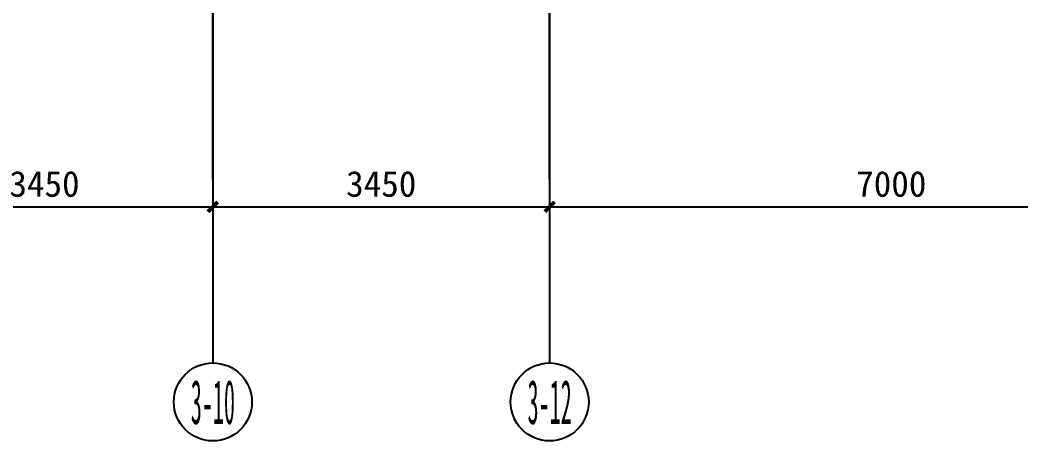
# Model space of a CAD drawing. Extents: x -3200781797 to -8106663, y 494714 to 1244925.
# Drawn here: x -8153208 to -8142954, y 599811 to 604125 of the extents above; entities that cross this region are included whole.
import ezdxf
from ezdxf.enums import TextEntityAlignment as Align

# ---------------------------------------------------------------- set-up
doc = ezdxf.new("R2010")
doc.units = 0
doc.header["$LTSCALE"] = 1000
doc.header["$MEASUREMENT"] = 0
doc.linetypes.add('3#-轴线$0$DOTE', pattern=[2.42, 2, -0.2, 0.02, -0.2])
doc.linetypes.add('DASH', pattern=[0.35, 0.25, -0.1])
doc.layers.get('Defpoints').update_dxf_attribs({"color": 30, "linetype": 'DASH'})
for name, color, linetype in [('3#-夹层$0$S-SLAB-HOLE', 5, 'Continuous'), ('3#-轴线$0$3#-轴号$0$A-ANNO-AXIS-CIRC', 3, 'Continuous'), ('3#-轴线$0$3#-轴号$0$A-ANNO-AXIS-TEXT', 7, 'Continuous'), ('3#-轴线$0$3#-轴号$0$A-ANNO-DIMS', 3, 'Continuous'), ('3#-轴线$0$A-ANNO-DOTE', 10, '3#-轴线$0$DOTE'), ('3#-轴线$0$AXIS_TEXT', 7, 'Continuous'), ('3#4#5#模板$0$S-ANNO-TEXT', 7, 'Continuous')]:
    doc.layers.add(name, color=color, linetype=linetype)
doc.styles.add('3#-轴线$0$3#-轴号$0$_TCH_AXIS', font='')
doc.styles.add('3#-轴线$0$3#-轴号$0$_TCH_DIM_T3', font='')
doc.styles.add('3#-轴线$0$COMPLEX', font='COMPLEX')
doc.styles.get('3#-轴线$0$3#-轴号$0$_TCH_AXIS').set_extended_font_data('SimSun')
doc.styles.get('3#-轴线$0$3#-轴号$0$_TCH_DIM_T3').set_extended_font_data('SimSun')
doc.dimstyles.new('3#-轴线$0$3#-轴号$0$_TCH_ARCH&&100', dxfattribs={"dimtxt": 264.345992, "dimasz": 100, "dimexe": 250, "dimexo": 300, "dimgap": 100, "dimtad": 1, "dimdec": 0, "dimzin": 0, "dimdsep": 46, "dimtxsty": '3#-轴线$0$3#-轴号$0$_TCH_DIM_T3', "dimblk": '3#-轴线$0$3#-轴号$0$_ArchTick', "dimcen": 0.09, "dimclrt": 7, "dimazin": 2, "dimtfac": 1, "dimtdec": 0, "dimtix": 1, "dimtmove": 2, "dimatfit": 3, "dimfxl": 100, "dimtolj": 1, "dimtzin": 0, "dimarcsym": 0})

# ---------------------------------------------------------------- blocks, each defined once
blk = doc.blocks.new('3#-轴线$0$_AXISO')
blk.add_circle((0, 0), 0.5)
at = {"layer": '3#-轴线$0$AXIS_TEXT', "style": '3#-轴线$0$COMPLEX', "width": 1.041667}
blk.add_attdef('A', text='', height=0.56, dxfattribs=at).set_placement((-0.25, -0.28), (0.25, -0.28), align=Align.FIT)
blk = doc.blocks.new('3#-轴线$0$3#-轴号$0$_ArchTick')
at = {"color": 0, "linetype": 'ByBlock', "const_width": 0.4}
blk.add_lwpolyline([(-0.5, -0.5), (0.5, 0.5)], dxfattribs=at)
blk = doc.blocks.new('*D2029')
at = {"layer": '3#-轴线$0$3#-轴号$0$A-ANNO-DIMS', "color": 0, "lineweight": -2, "transparency": 16777216}
for p, q in [((17450, -15882), (17450, -16632)), ((20900, -15882), (20900, -16632)), ((17450, -16382), (20900, -16382))]:
    blk.add_line(p, q, dxfattribs=at)
at = {"layer": 'Defpoints', "color": 0, "transparency": 16777216}
for p in [(17450, -15582), (20900, -15582), (20900, -16382)]:
    blk.add_point(p, dxfattribs=at)
at = {"layer": '3#-轴线$0$3#-轴号$0$A-ANNO-DIMS', "color": 0, "lineweight": -2, "transparency": 16777216, "xscale": 100, "yscale": 100, "zscale": 100, "rotation": 180}
blk.add_blockref('3#-轴线$0$3#-轴号$0$_ArchTick', (17450, -16382), dxfattribs=at)
at = {"layer": '3#-轴线$0$3#-轴号$0$A-ANNO-DIMS', "color": 0, "lineweight": -2, "transparency": 16777216, "xscale": 100, "yscale": 100, "zscale": 100}
blk.add_blockref('3#-轴线$0$3#-轴号$0$_ArchTick', (20900, -16382), dxfattribs=at)
at = {"layer": '3#-轴线$0$3#-轴号$0$A-ANNO-DIMS', "color": 7, "transparency": 16777216, "insert": (19175, -16149), "char_height": 264.3, "attachment_point": 5, "style": '3#-轴线$0$3#-轴号$0$_TCH_DIM_T3'}
blk.add_mtext('\\A1;3450', dxfattribs=at)
blk = doc.blocks.new('*D2030')
at = {"layer": '3#-轴线$0$3#-轴号$0$A-ANNO-DIMS', "color": 0, "lineweight": -2, "transparency": 16777216}
for p, q in [((20900, -15882), (20900, -16632)), ((24350, -15882), (24350, -16632)), ((20900, -16382), (24350, -16382))]:
    blk.add_line(p, q, dxfattribs=at)
at = {"layer": 'Defpoints', "color": 0, "transparency": 16777216}
for p in [(20900, -15582), (24350, -15582), (24350, -16382)]:
    blk.add_point(p, dxfattribs=at)
at = {"layer": '3#-轴线$0$3#-轴号$0$A-ANNO-DIMS', "color": 0, "lineweight": -2, "transparency": 16777216, "xscale": 100, "yscale": 100, "zscale": 100, "rotation": 180}
blk.add_blockref('3#-轴线$0$3#-轴号$0$_ArchTick', (20900, -16382), dxfattribs=at)
at = {"layer": '3#-轴线$0$3#-轴号$0$A-ANNO-DIMS', "color": 0, "lineweight": -2, "transparency": 16777216, "xscale": 100, "yscale": 100, "zscale": 100}
blk.add_blockref('3#-轴线$0$3#-轴号$0$_ArchTick', (24350, -16382), dxfattribs=at)
at = {"layer": '3#-轴线$0$3#-轴号$0$A-ANNO-DIMS', "color": 7, "transparency": 16777216, "insert": (22625, -16149), "char_height": 264.3, "attachment_point": 5, "style": '3#-轴线$0$3#-轴号$0$_TCH_DIM_T3'}
blk.add_mtext('\\A1;3450', dxfattribs=at)
blk = doc.blocks.new('*D2031')
at = {"layer": '3#-轴线$0$3#-轴号$0$A-ANNO-DIMS', "color": 0, "lineweight": -2, "transparency": 16777216}
for p, q in [((24350, -15882), (24350, -16632)), ((31350, -15882), (31350, -16632)), ((24350, -16382), (31350, -16382))]:
    blk.add_line(p, q, dxfattribs=at)
at = {"layer": 'Defpoints', "color": 0, "transparency": 16777216}
for p in [(24350, -15582), (31350, -15582), (31350, -16382)]:
    blk.add_point(p, dxfattribs=at)
at = {"layer": '3#-轴线$0$3#-轴号$0$A-ANNO-DIMS', "color": 0, "lineweight": -2, "transparency": 16777216, "xscale": 100, "yscale": 100, "zscale": 100, "rotation": 180}
blk.add_blockref('3#-轴线$0$3#-轴号$0$_ArchTick', (24350, -16382), dxfattribs=at)
at = {"layer": '3#-轴线$0$3#-轴号$0$A-ANNO-DIMS', "color": 0, "lineweight": -2, "transparency": 16777216, "xscale": 100, "yscale": 100, "zscale": 100}
blk.add_blockref('3#-轴线$0$3#-轴号$0$_ArchTick', (31350, -16382), dxfattribs=at)
at = {"layer": '3#-轴线$0$3#-轴号$0$A-ANNO-DIMS', "color": 7, "transparency": 16777216, "insert": (27850, -16149), "char_height": 264.3, "attachment_point": 5, "style": '3#-轴线$0$3#-轴号$0$_TCH_DIM_T3'}
blk.add_mtext('\\A1;7000', dxfattribs=at)
blk = doc.blocks.new('3#-轴线$0$3#-轴号')
at = {"layer": '3#-轴线$0$3#-轴号$0$A-ANNO-AXIS-CIRC'}
for p, q in [((20900, -13981.5), (20900, -17981.5)), ((24350, -13981.5), (24350, -17981.5))]:
    blk.add_line(p, q, dxfattribs=at)
ref = blk.add_blockref('3#-轴线$0$_AXISO', (20900, -18381.5), dxfattribs=dict(at, xscale=800, yscale=800, zscale=800))
ref.add_attrib('A', '3-10', dxfattribs={"layer": '3#-轴线$0$3#-轴号$0$A-ANNO-AXIS-TEXT', "height": 452.55, "style": '3#-轴线$0$3#-轴号$0$_TCH_AXIS', "width": 0.349609}).set_placement((20673.7, -18607.8), (21126.3, -18607.8), align=Align.FIT)
ref = blk.add_blockref('3#-轴线$0$_AXISO', (24350, -18381.5), dxfattribs=dict(at, xscale=800, yscale=800, zscale=800))
ref.add_attrib('A', '3-12', dxfattribs={"layer": '3#-轴线$0$3#-轴号$0$A-ANNO-AXIS-TEXT', "height": 452.55, "style": '3#-轴线$0$3#-轴号$0$_TCH_AXIS', "width": 0.349609}).set_placement((24123.7, -18607.8), (24576.3, -18607.8), align=Align.FIT)
at = {"layer": '3#-轴线$0$3#-轴号$0$A-ANNO-DIMS'}
for p1, p2, picture, middle in [((17450, -15581.5), (20900, -15581.5), '*D2029', (19175, -16149.3)), ((20900, -15581.5), (24350, -15581.5), '*D2030', (22625, -16149.3)), ((24350, -15581.5), (31350, -15581.5), '*D2031', (27850, -16149.3))]:
    dim = blk.add_aligned_dim(p1=p1, p2=p2, distance=-800, dimstyle='3#-轴线$0$3#-轴号$0$_TCH_ARCH&&100', dxfattribs=at)
    dim.commit()
    dim.dimension.update_dxf_attribs({"geometry": picture, "text_midpoint": middle})
blk = doc.blocks.new('3#-轴线')
at = {"layer": '3#-轴线$0$A-ANNO-DOTE'}
for points in [[(20900, -16100), (20900, 5500)], [(24350, -16100), (24350, -3200)]]:
    blk.add_lwpolyline(points, dxfattribs=at)
blk.add_blockref('3#-轴线$0$3#-轴号', (0, 0))
blk = doc.blocks.new('3#-夹层')
at = {"layer": '3#-夹层$0$S-SLAB-HOLE'}
blk.add_blockref('3#-轴线', (0, 0), dxfattribs=at)

msp = doc.modelspace()

# ---------------------------------------------------------------- block references
at = {"layer": '3#4#5#模板$0$S-ANNO-TEXT'}
msp.add_blockref('3#-夹层', (-8172132.3, 618592.8), dxfattribs=at)

doc.saveas('drawing.dxf')
